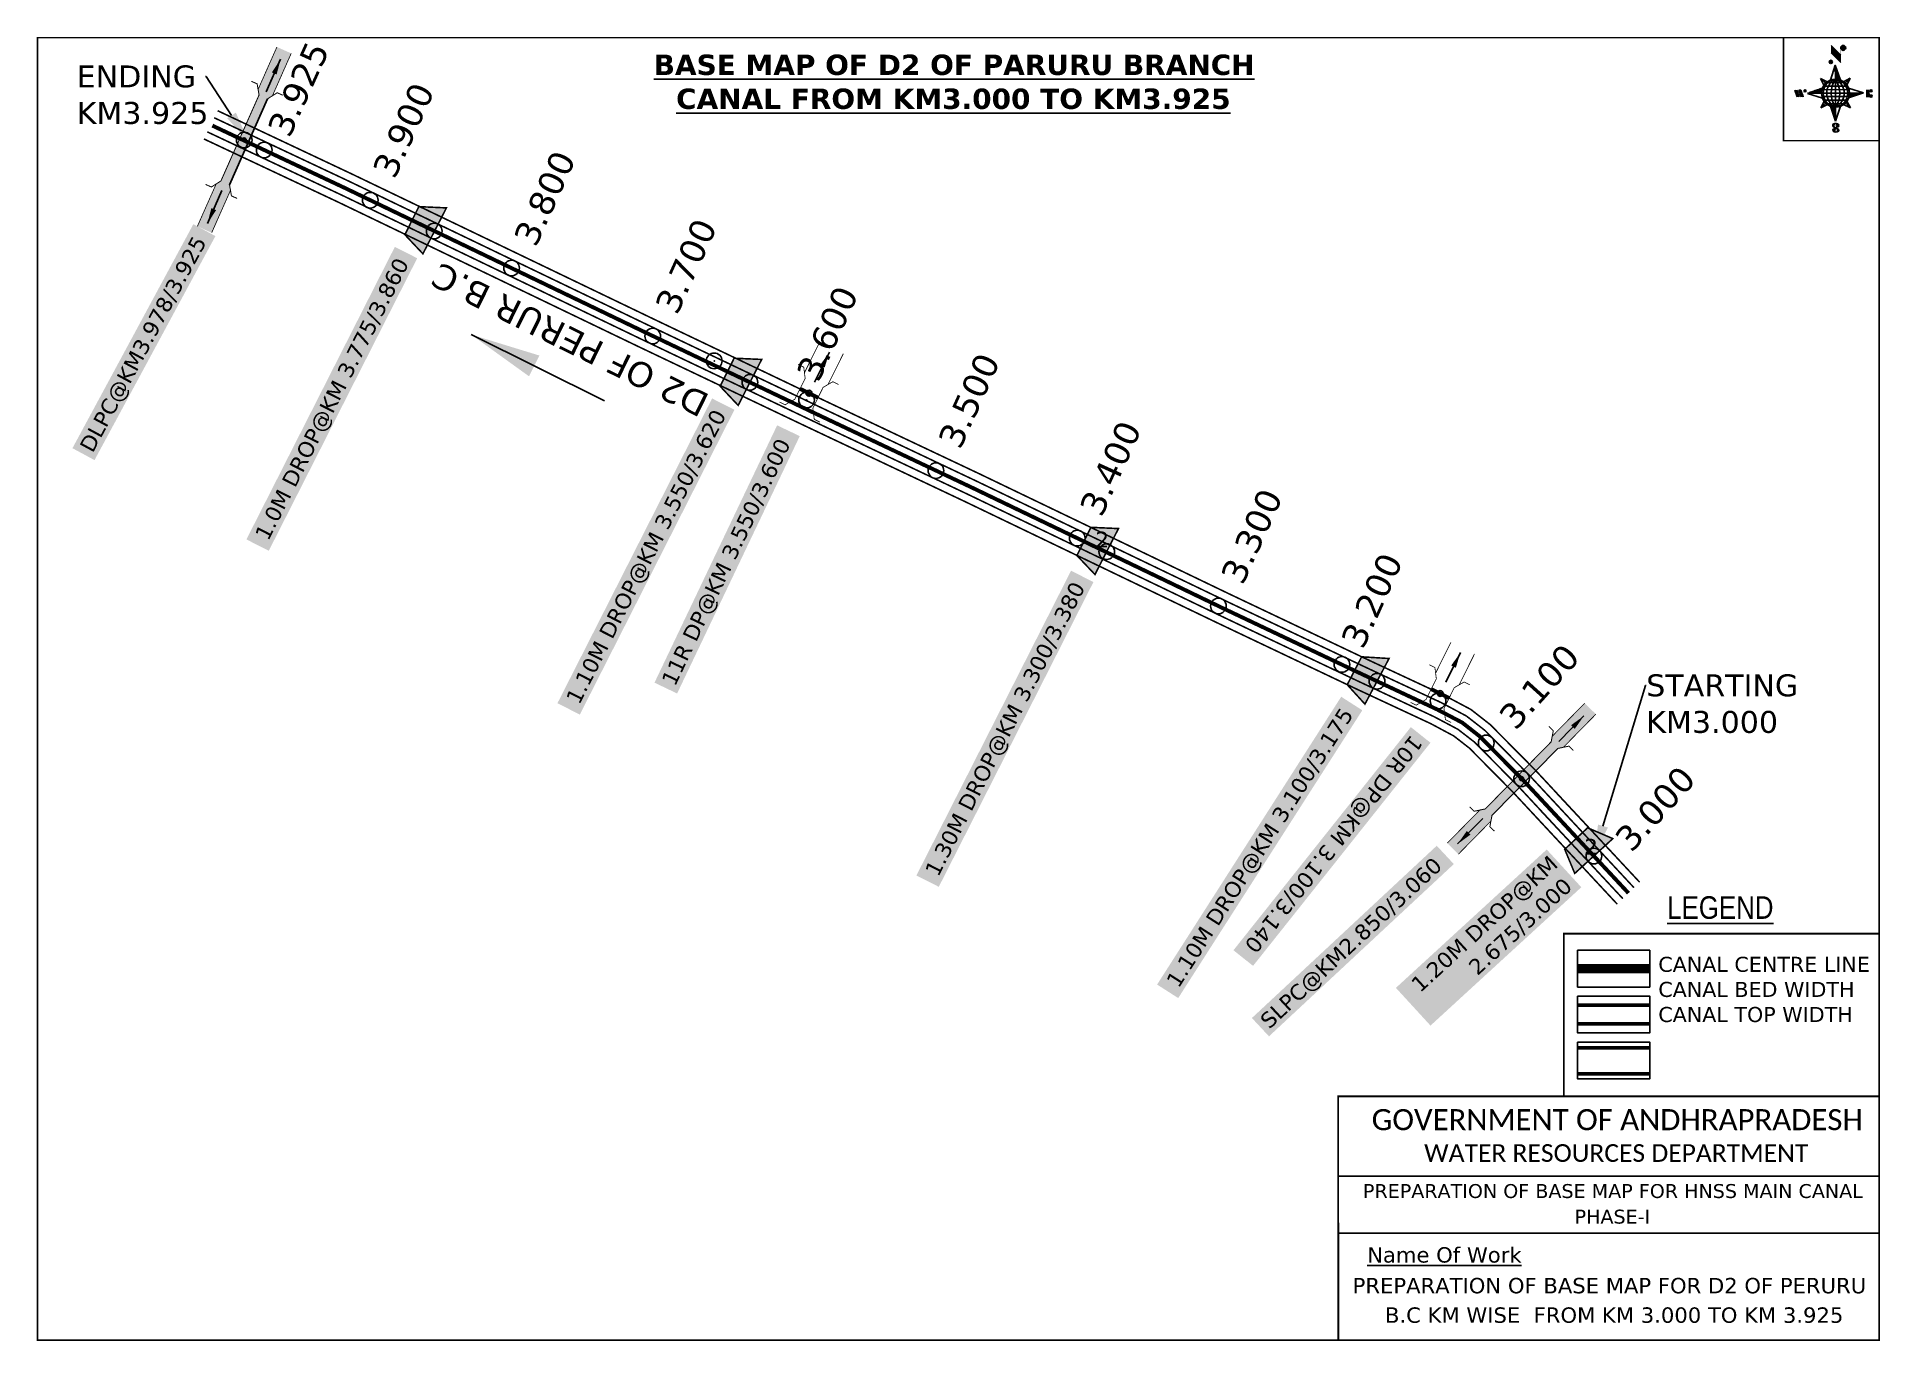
# Model space of a CAD drawing. Header units: inches. Extents: x 736763 to 742101, y 1627622 to 1628798.
# Drawn here: x 736763 to 737939, y 1627821 to 1628653 of the extents above.
import ezdxf
from ezdxf import colors
from ezdxf.entities.mleader import LeaderData, LeaderLine
from ezdxf.enums import TextEntityAlignment as Align
from ezdxf.math import Vec2, Vec3

# ---------------------------------------------------------------- set-up
doc = ezdxf.new("R2010")
doc.units = ezdxf.units.IN
doc.header["$MEASUREMENT"] = 0
doc.header["$PDMODE"] = 32
doc.header["$PDSIZE"] = 10
doc.linetypes.add('ACAD_ISO02W100', pattern=[15, 12, -3])
doc.linetypes.add('HIDDEN2', pattern=[0.1875, 0.125, -0.0625])
for name, color, linetype in [('AQUADUCT', 1, 'Continuous'), ('bord', 1, 'Continuous'), ('CANAL1', 1, 'Continuous'), ('CSMark', 72, 'Continuous'), ('DCBMS', 232, 'Continuous'), ('PAGE', 7, 'Continuous'), ('STRUCTURE', 5, 'Continuous'), ('TEXT', 7, 'Continuous'), ('VILLAGE STONES', 240, 'Continuous'), ('ZZZZ', 50, 'Continuous'), ('ZZZZZZZ', 50, 'Continuous')]:
    doc.layers.add(name, color=color, linetype=linetype)
doc.styles.add('ARIALN', font='ARIALN_1.TTF')
doc.styles.get("Standard").update_dxf_attribs({"font": 'verdana_0.ttf'})
doc.dimstyles.get("Standard").update_dxf_attribs({"dimtxt": 0.18, "dimasz": 0.18, "dimexe": 0.18, "dimexo": 0.0625, "dimgap": 0.09, "dimtad": 0, "dimtih": 1, "dimtoh": 1, "dimdec": 4, "dimzin": 0, "dimdsep": 46, "dimtxsty": 'Standard', "dimcen": 0.09, "dimadec": 0, "dimazin": 0, "dimtfac": 1, "dimtdec": 4, "dimtofl": 0, "dimtmove": 0, "dimatfit": 3, "dimfxl": 0, "dimtolj": 1, "dimtzin": 0, "dimarcsym": 0})
pattern_1 = [(267.297113149, (-8720374.938, 50637915.138), (10.5367255337, -0.497431438), [])]
pattern_2 = [(357.297113149, (-8720374.938, 50637915.138), (0.497431438, 10.5367255337), [])]

# ---------------------------------------------------------------- blocks, each defined once
blk = doc.blocks.new('*X17')
at = {"color": 0, "linetype": 'Continuous'}
for p, q in [((6321.6, 240.5), (6322.3, 241.2)), ((6321.6, 240.3), (6322.3, 241)), ((6321.6, 240.1), (6322.3, 240.8)), ((6321.6, 239.9), (6322.4, 240.7)), ((6321.6, 239.8), (6322.4, 240.6)), ((6321.6, 239.6), (6322.5, 240.5)), ((6321.6, 239.4), (6322.5, 240.3)), ((6321.6, 239.2), (6322.6, 240.2)), ((6321.7, 239.1), (6322.6, 240.1)), ((6321.8, 240.8), (6322.4, 241.4)), ((6321.8, 239), (6322.7, 240)), ((6321.8, 239), (6322.8, 239.9)), ((6321.9, 238.9), (6322.9, 239.8)), ((6322, 238.8), (6323, 239.7)), ((6322.1, 241.3), (6322.4, 241.6)), ((6322.1, 238.7), (6323.1, 239.6)), ((6322.2, 238.6), (6323.1, 239.6)), ((6322.3, 238.5), (6323.2, 239.5)), ((6322.4, 238.5), (6323.3, 239.4)), ((6322.5, 238.4), (6323.4, 239.3)), ((6322.7, 238.4), (6323.6, 239.3)), ((6322.8, 238.3), (6323.7, 239.2)), ((6322.9, 238.3), (6323.8, 239.1)), ((6323.1, 238.2), (6323.9, 239.1)), ((6323.2, 238.2), (6324, 239)), ((6323.3, 238.2), (6324.2, 239)), ((6323.5, 238.1), (6324.3, 238.9)), ((6323.7, 238.1), (6324.4, 238.9)), ((6323.8, 238.1), (6324.6, 238.8)), ((6324.1, 238.2), (6324.7, 238.8)), ((6324.3, 238.3), (6324.9, 238.8)), ((6324.6, 238.3), (6325.1, 238.8)), ((6324.8, 238.4), (6325.2, 238.8)), ((6325.1, 238.5), (6325.4, 238.8)), ((6325.4, 238.6), (6325.6, 238.8))]:
    blk.add_line(p, q, dxfattribs=at)
blk = doc.blocks.new('*X16')
at = {"color": 0, "linetype": 'Continuous'}
for p, q in [((6324.4, 240.3), (6324.5, 240.4)), ((6324.6, 240.3), (6324.8, 240.5)), ((6324.7, 240.2), (6325, 240.5)), ((6324.8, 240.2), (6325.2, 240.6)), ((6325, 240.1), (6325.5, 240.6)), ((6325.1, 240.1), (6325.6, 240.6)), ((6325.2, 240), (6325.8, 240.6)), ((6325.3, 240), (6326, 240.6)), ((6325.4, 239.9), (6326.1, 240.6)), ((6325.5, 239.8), (6326.2, 240.5)), ((6325.6, 239.8), (6326.3, 240.5)), ((6325.7, 239.7), (6326.5, 240.4)), ((6325.9, 239.6), (6326.6, 240.3)), ((6326, 239.5), (6326.7, 240.3)), ((6326, 239.4), (6326.8, 240.2)), ((6326.1, 239.3), (6327, 240.2)), ((6326.2, 239.3), (6327.1, 240.1)), ((6326.3, 239.2), (6327.1, 240)), ((6326.4, 239.1), (6327.2, 239.9)), ((6326.5, 239), (6327.3, 239.8)), ((6326.5, 238.9), (6327.4, 239.7)), ((6326.6, 238.8), (6327.5, 239.6)), ((6326.7, 238.7), (6327.5, 239.5)), ((6326.8, 238.6), (6327.6, 239.4)), ((6326.8, 238.5), (6327.7, 239.3)), ((6326.8, 236.5), (6327.4, 237)), ((6326.9, 238.3), (6327.8, 239.2)), ((6326.9, 238.2), (6327.9, 239.1)), ((6326.9, 236.8), (6327.6, 237.4)), ((6327, 238.1), (6327.8, 239)), ((6327, 237.9), (6327.8, 238.8)), ((6327, 237.8), (6327.8, 238.6)), ((6327, 237.6), (6327.8, 238.4)), ((6327, 237.4), (6327.8, 238.2)), ((6327, 237.3), (6327.8, 238)), ((6327, 237.1), (6327.8, 237.9))]:
    blk.add_line(p, q, dxfattribs=at)
blk = doc.blocks.new('H')
at = {"layer": 'bord', "extrusion": (0.000427885, 0.004792, 0.999988)}
h = blk.add_hatch(dxfattribs=at)
h.set_pattern_fill('LINE', color=8, scale=84.387686, angle=-2.7029, style=0)
h.set_pattern_definition(pattern_2)
h.paths.add_polyline_path([(-492, 786, -0.090992), (-448, 775), (-486, 912)])
h = blk.add_hatch(dxfattribs=at)
h.set_pattern_fill('LINE', color=8, scale=84.387686, angle=-92.7029, style=0)
h.set_pattern_definition(pattern_1)
h.paths.add_polyline_path([(-625, 665, -0.090992), (-615, 710), (-751, 671)])
h = blk.add_hatch(dxfattribs=at)
h.set_pattern_fill('LINE', color=8, scale=84.387686, angle=-2.7029, style=0)
h.set_pattern_definition(pattern_2)
h.paths.add_polyline_path([(-504, 533, -0.090992), (-549, 543), (-510, 406)])
h = blk.add_hatch(dxfattribs=at)
h.set_pattern_fill('LINE', color=8, scale=84.387686, angle=-92.7029, style=0)
h.set_pattern_definition(pattern_1)
h.paths.add_polyline_path([(-246, 647), (-372, 653, -0.090992), (-382, 609)])
for p, q in [((-519, 1020, -1217), (-435, 927, -1216)), ((-516, 1087, -1217), (-432, 994, -1217)), ((-538, 774, -1216), (-487, 906, -1216)), ((-487, 906, -1216), (-493, 780, -1216)), ((-487, 906, -1216), (-448, 769, -1216)), ((-865, 701, -1215), (-847, 638, -1215)), ((-847, 700, -1215), (-829, 637, -1215)), ((-829, 699, -1215), (-811, 636, -1215)), ((-829, 699, -1215), (-811, 698, -1215)), ((-811, 698, -1215), (-794, 635, -1215)), ((-752, 665, -1215), (-615, 704, -1215)), ((-627, 794, -1216), (-567, 760, -1216)), ((-627, 794, -1216), (-584, 747, -1215)), ((-599, 731, -1215), (-627, 794, -1216)), ((-421, 753, -1216), (-359, 781, -1216)), ((-359, 781, -1216), (-405, 739, -1216)), ((-359, 781, -1216), (-392, 721, -1215)), ((-379, 693, -1215), (-246, 641, -1215)), ((-213, 669, -1215), (-217, 601, -1215)), ((-752, 665, -1215), (-625, 659, -1215)), ((-619, 614, -1215), (-752, 665, -1215)), ((-639, 526, -1214), (-606, 585, -1215)), ((-639, 526, -1214), (-593, 568, -1215)), ((-577, 553, -1215), (-639, 526, -1214)), ((-511, 400, -1214), (-549, 537, -1214)), ((-460, 533, -1215), (-511, 400, -1214)), ((-505, 527, -1214), (-511, 400, -1214)), ((-371, 513, -1214), (-431, 546, -1215)), ((-371, 513, -1214), (-414, 560, -1215)), ((-399, 576, -1215), (-371, 513, -1214)), ((-246, 641, -1215), (-383, 603, -1215)), ((-373, 647, -1215), (-246, 641, -1215)), ((-197, 600, -1215), (-194, 668, -1215))]:
    blk.add_line(p, q, dxfattribs=at)
at = {"layer": 'bord', "color": 8, "linetype": 'ByBlock', "extrusion": (0.000427885, 0.004792, 0.999988)}
for p, q in [((-375, 679, -1215), (-620, 691, -1215)), ((-386, 711, -1215), (-605, 722, -1215)), ((-411, 744, -1216), (-578, 752, -1216)), ((-493, 780, -1216), (-505, 527, -1214)), ((-373, 647, -1215), (-625, 659, -1215)), ((-378, 616, -1215), (-623, 628, -1215)), ((-392, 585, -1215), (-611, 595, -1215)), ((-420, 555, -1215), (-587, 562, -1215))]:
    blk.add_line(p, q, dxfattribs=at)
at = {"layer": 'bord', "extrusion": (0.000427885, 0.004792, 0.999988), "elevation": -1212}
for points, const_width in [([(-522, 960), (-516, 1093)], 1.61), ([(-434, 933), (-428, 1066)], 1.61), ([(-870, 707), (-846, 706)], 0.642), ([(-829, 643), (-821, 678)], 0.642), ([(-793, 641), (-782, 694)], 0.642), ([(-223, 676), (-174, 673)], 0.706), ([(-829, 643), (-855, 644)], 0.642), ([(-811, 642), (-784, 641)], 0.642), ([(-177, 605), (-226, 607)], 0.706), ([(-195, 645), (-185, 644)], 0.706)]:
    blk.add_lwpolyline(points, dxfattribs=dict(at, const_width=const_width))
for points, const_width in [([(-414, 1073, 1), (-398, 1058, 1)], 22.3), ([(-530, 950, 1), (-520, 939, 1)], 14.8), ([(-776, 697, 1), (-769, 690, 1)], 8.9), ([(-180, 618, 1), (-173, 611, 1)], 9.79), ([(-178, 667, 1), (-171, 660, 1)], 9.79), ([(-490, 362, 1), (-498, 369, 1)], 11.1), ([(-525, 322, 1), (-533, 329, 1)], 11.1)]:
    blk.add_lwpolyline(points, format="xyb", close=True, dxfattribs=dict(at, const_width=const_width))
for points in [[(-537, 317), (-531, 310), (-520, 307), (-505, 307), (-494, 310), (-486, 318), (-487, 326), (-491, 333), (-494, 336), (-503, 341), (-522, 347), (-530, 352), (-534, 355), (-537, 363), (-537, 373), (-530, 381), (-520, 384), (-504, 384), (-493, 380), (-487, 373)], [(-522, 348), (-526, 354), (-528, 361), (-528, 371), (-526, 375), (-521, 381), (-515, 384)], [(-505, 307), (-499, 312), (-497, 319), (-497, 327), (-501, 335), (-509, 343)]]:
    blk.add_lwpolyline(points, dxfattribs=at)
at = {"layer": 'bord', "extrusion": (0.000427885, 0.004792, 0.999988)}
for centre, radius in [((-406, 1065, -1212), 22.3), ((-525, 944, -1212), 14.8), ((-773, 694, -1212), 8.9), ((-498, 659, -1212), 127), ((-177, 615, -1212), 9.79), ((-174, 663, -1212), 9.79), ((-494, 365, -1212), 11.1), ((-529, 325, -1212), 11.1)]:
    blk.add_circle(centre, radius, dxfattribs=at)
at = {"layer": 'bord', "color": 8, "linetype": 'ByBlock', "extrusion": (0.000427885, 0.004792, 0.999988)}
for centre, radius, start, end in [((-482, 658, -1212), 128, 94.9254, 259.6691), ((-437, 656, -1212), 141, 113.2864, 241.308), ((-316, 651, -1212), 222, 142.5892, 212.0053), ((-560, 662, -1212), 141, 293.2864, 61.308), ((-681, 668, -1212), 222, 322.5892, 32.0053), ((-515, 660, -1212), 128, 274.9254, 79.6691)]:
    blk.add_arc(centre, radius, start, end, dxfattribs=at)
at = {"layer": 'bord', "extrusion": (0.000427885, 0.004792, 0.999988)}
for points in [[(-516, 1093, -1212), (-431, 1000, -1212), (-519, 1026, -1212), (-434, 933, -1212)], [(-864, 707, -1212), (-846, 706, -1212), (-846, 644, -1212), (-829, 643, -1212)], [(-829, 705, -1212), (-811, 704, -1212), (-811, 642, -1212), (-793, 641, -1212)], [(-193, 674, -1212), (-197, 606, -1212), (-213, 675, -1212), (-216, 607, -1212)]]:
    blk.add_solid(points, dxfattribs=at)
at = {"layer": 'bord', "extrusion": (0.000427885, 0.004792, 0.999988), "xscale": 7.977342409717546, "yscale": 7.977342408231451, "zscale": 7.977342408476333, "rotation": 138.0840426661453}
for name, p in [('*X16', (38301, -31929, -1212)), ('*X17', (38314, -31951, -1212))]:
    blk.add_blockref(name, p, dxfattribs=at)
blk = doc.blocks.new('SLB')
at = {"layer": 'STRUCTURE'}
h = blk.add_hatch(dxfattribs=at)
h.set_pattern_fill('DOTS', color=6, scale=20, angle=320.3722, style=0)
h.set_pattern_definition([(320.372247934, (-159.4327, -72.9564), (1.2786241598, 0.5641323054), [0, -1.25])])
h.paths.add_polyline_path([(769699.5, 1706871.1), (769699.5, 1706861.1), (769729.1, 1706861.1), (769732.1, 1706863.1), (769792.1, 1706863.1), (769795.1, 1706861.1), (769824.7, 1706861.1), (769824.7, 1706871.1), (769795.1, 1706871.1), (769792.1, 1706869.1), (769732.1, 1706869.1), (769729.1, 1706871.1)])
at = {"layer": 'STRUCTURE', "color": 6, "linetype": 'ACAD_ISO02W100', "ltscale": 0.5, "const_width": 0.5}
for points in [[(769699.5, 1706871.1), (769729.1, 1706871.1)], [(769795.1, 1706871.1), (769824.7, 1706871.1)], [(769699.5, 1706861.1), (769729.1, 1706861.1)], [(769795.1, 1706861.1), (769824.7, 1706861.1)]]:
    blk.add_lwpolyline(points, dxfattribs=at)
at = {"layer": 'STRUCTURE', "color": 6, "const_width": 0.628}
for points in [[(769726.1, 1706877.1), (769726.1, 1706873.1), (769732.1, 1706869.1), (769792.1, 1706869.1), (769798.1, 1706873.1), (769798.1, 1706877.1)], [(769726.1, 1706855.1), (769726.1, 1706859.1), (769732.1, 1706863.1), (769792.1, 1706863.1), (769798.1, 1706859.1), (769798.1, 1706855.1)]]:
    blk.add_lwpolyline(points, dxfattribs=at)
at = {"layer": 'STRUCTURE', "color": 6}
blk.add_lwpolyline([(769732.1, 1706863.1), (769792.1, 1706863.1)], dxfattribs=at)
blk.add_lwpolyline([(769732.1, 1706863.1), (769792.1, 1706863.1)], dxfattribs=at)
at = {"layer": 'STRUCTURE', "color": 0}
blk.add_circle((769762.1, 1706866.1), 1.24, dxfattribs=at)
for points in [[(769703.8, 1706866), (769726.7, 1706866)], [(769818.6, 1706865.8), (769795.7, 1706865.8)]]:
    blk.add_leader(points, dimstyle='Standard', override={"dimasz": 10, "dimgap": 0.09, "dimtad": 0}, dxfattribs=at)
blk = doc.blocks.new('OT')
at = {"layer": 'STRUCTURE', "color": 190}
for points, const_width in [([(769775.2, 1706601.8), (769775.2, 1706597.8), (769769.2, 1706593.8), (769761.8, 1706593.8), (769754.4, 1706593.8), (769748.4, 1706597.8), (769748.4, 1706601.8)], 0.5), ([(769751.4, 1706595.8), (769729.4, 1706595.8)], 0.5), ([(769761.8, 1706593.8), (769761.8, 1706581)], 2.5), ([(769751.4, 1706579), (769729.4, 1706579)], 0.5), ([(769748.4, 1706573), (769748.4, 1706577), (769754.4, 1706581), (769761.8, 1706581), (769761.8, 1706581), (769761.8, 1706581), (769769.2, 1706581), (769775.2, 1706577), (769775.2, 1706573)], 0.5)]:
    blk.add_lwpolyline(points, dxfattribs=dict(at, const_width=const_width))
at = {"layer": 'STRUCTURE', "color": 0}
blk.add_circle((769761.8, 1706587.4), 1.87, dxfattribs=at)
blk.add_leader([(769732.6, 1706587.4), (769753.8, 1706587.4)], dimstyle='Standard', override={"dimasz": 10, "dimgap": 0.09, "dimtad": 0}, dxfattribs=at)

msp = doc.modelspace()

# ---------------------------------------------------------------- hatches: boundary and pattern name
for points in [[(737024.1, 1628543.6), (737006.5, 1628544.4), (736997.6, 1628526.5), (737009.1, 1628514.3)], [(737225.3, 1628446.9), (737207.7, 1628447.7), (737198.8, 1628429.8), (737210.3, 1628417.6)], [(737453, 1628339), (737435.4, 1628339.8), (737426.5, 1628321.8), (737438, 1628309.7)], [(737625.7, 1628256.1), (737608.2, 1628257.2), (737599, 1628239.4), (737610.3, 1628227)], [(737768.5, 1628141.2), (737752.4, 1628148.1), (737737.8, 1628134.4), (737744.2, 1628119)], [(737768.5, 1628141.2), (737752.4, 1628148.1), (737737.8, 1628134.4), (737744.2, 1628119)]]:
    msp.add_hatch(color=1).paths.add_polyline_path(points)

# ---------------------------------------------------------------- linework, layer by layer
at = {"color": 3}
for p in [(736907.8, 1628580.5), (736975.5, 1628548.5), (737065.7, 1628505.2), (737155.8, 1628461.8), (737336.5, 1628376), (737426.7, 1628332.9), (737516.8, 1628289.6), (737595.6, 1628252.3), (737687.7, 1628202.2)]:
    msp.add_point(p, dxfattribs=at)
at = {"layer": 'CANAL1', "color": 200, "const_width": 1}
for points in [[(737785.6, 1628113.4), (737719.3, 1628184.6), (737690.3, 1628213.9), (737677.9, 1628223.6), (737661.1, 1628232.5), (737611.6, 1628255.6), (737523.1, 1628297.6), (737363.9, 1628374.1), (737264, 1628421.3), (737156.3, 1628472.7), (736963.8, 1628565.2), (736878.1, 1628605.6)], [(737771.3, 1628099.4), (737704.9, 1628170.7), (737677, 1628198.9), (737667, 1628206.7), (737652.2, 1628214.6), (737603.1, 1628237.5), (737514.5, 1628279.6), (737355.3, 1628356.1), (737255.5, 1628403.3), (737147.7, 1628454.6), (736955.2, 1628547.2), (736869.3, 1628587.6)], [(737785.6, 1628113.4), (737733.1, 1628169.7)], [(737771.3, 1628099.4), (737718.6, 1628156)]]:
    msp.add_lwpolyline(points, dxfattribs=at)
at = {"layer": 'CANAL1', "color": 5, "const_width": 1}
for points in [[(737774.9, 1628102.9), (737708.5, 1628174.2), (737680.3, 1628202.7), (737669.7, 1628210.9), (737654.4, 1628219), (737605.2, 1628242), (737516.6, 1628284.1), (737357.4, 1628360.6), (737257.6, 1628407.8), (737149.8, 1628459.2), (736957.4, 1628551.7), (736871.5, 1628592.1)], [(737782, 1628109.9), (737715.7, 1628181.1), (737686.9, 1628210.2), (737675.1, 1628219.4), (737658.9, 1628228), (737609.5, 1628251.1), (737520.9, 1628293.1), (737361.7, 1628369.6), (737261.9, 1628416.8), (737154.1, 1628468.2), (736961.7, 1628560.7), (736875.9, 1628601.1)], [(737024.1, 1628543.6), (737006.5, 1628544.4), (736997.6, 1628526.5), (737009.1, 1628514.3), (737024.1, 1628543.6)], [(737225.3, 1628446.9), (737207.7, 1628447.7), (737198.8, 1628429.8), (737210.3, 1628417.6), (737225.3, 1628446.9)], [(737453, 1628339), (737435.4, 1628339.8), (737426.5, 1628321.8), (737438, 1628309.7), (737453, 1628339)], [(737625.7, 1628256.1), (737608.2, 1628257.2), (737599, 1628239.4), (737610.3, 1628227), (737625.7, 1628256.1)], [(737774.9, 1628102.9), (737722.2, 1628159.4)], [(737782, 1628109.9), (737729.5, 1628166.3)], [(737768.5, 1628141.2), (737752.4, 1628148.1), (737737.8, 1628134.4), (737744.2, 1628119), (737768.5, 1628141.2)], [(737768.5, 1628141.2), (737752.4, 1628148.1), (737737.8, 1628134.4), (737744.2, 1628119), (737768.5, 1628141.2)]]:
    msp.add_lwpolyline(points, dxfattribs=at)
at = {"layer": 'CANAL1', "color": 1, "linetype": 'HIDDEN2', "ltscale": 100, "const_width": 2.5}
for points in [[(737493.9, 1628300.6), (737359.6, 1628365.1), (737259.8, 1628412.3), (737152, 1628463.7), (736959.5, 1628556.2), (736874.7, 1628596.1)], [(737778.5, 1628106.4), (737712.1, 1628177.6), (737683.6, 1628206.4), (737672.4, 1628215.2), (737656.6, 1628223.5), (737607.4, 1628246.6), (737518.8, 1628288.6), (737493.9, 1628300.6)], [(737778.5, 1628106.4), (737725.8, 1628162.9)]]:
    msp.add_lwpolyline(points, dxfattribs=at)
at = {"layer": 'CANAL1', "color": 1, "linetype": 'HIDDEN2', "ltscale": 100, "const_width": 6, "elevation": -0.4}
msp.add_lwpolyline([(737792.1, 1628058.2), (737746, 1628058.2)], dxfattribs=at)
at = {"layer": 'CANAL1', "color": 5, "const_width": 2.4, "elevation": -0.4}
for points in [[(737792.1, 1628035), (737746, 1628035)], [(737792.1, 1628023), (737746, 1628023)]]:
    msp.add_lwpolyline(points, dxfattribs=at)
at = {"layer": 'CANAL1', "color": 200, "const_width": 2.4, "elevation": -0.4}
for points in [[(737792.1, 1628007.7), (737746, 1628007.7)], [(737792.1, 1627991.2), (737746, 1627991.2)]]:
    msp.add_lwpolyline(points, dxfattribs=at)
at = {"layer": 'PAGE', "const_width": 1}
msp.add_lwpolyline([(736763.2, 1627821.2), (737938.5, 1627821.2), (737938.5, 1628652.2), (736763.2, 1628652.2), (736763.2, 1627821.2)], dxfattribs=at)
at = {"layer": 'PAGE'}
for points, const_width in [([(737938.5, 1628652.2), (737877.4, 1628652.2), (737877.4, 1628586.5), (737938.5, 1628586.5)], 1), ([(737938.5, 1627976.8), (737737.2, 1627976.8), (737737.2, 1628080.6), (737938.5, 1628080.6)], 1.2), ([(737593.2, 1627976.8), (737938.5, 1627976.8), (737938.5, 1627821.2), (737593.3, 1627821.2)], 1.2)]:
    msp.add_lwpolyline(points, close=True, dxfattribs=dict(at, const_width=const_width))
at = {"layer": 'PAGE', "elevation": -0.4}
for points in [[(737746, 1628070), (737792.1, 1628070), (737792.1, 1628046.5), (737746, 1628046.5)], [(737746, 1628040.7), (737792.1, 1628040.7), (737792.1, 1628017.2), (737746, 1628017.2)], [(737746, 1628011.4), (737792.1, 1628011.4), (737792.1, 1627987.9), (737746, 1627987.9)]]:
    msp.add_lwpolyline(points, close=True, dxfattribs=at)
at = {"layer": 'PAGE'}
for points in [[(737593.2, 1627925.9), (737938.5, 1627925.9)], [(737593.3, 1627889.5), (737938.5, 1627889.5)]]:
    msp.add_lwpolyline(points, dxfattribs=at)
at = {"layer": 'ZZZZZZZ'}
for p in [(736895.1, 1628586.9), (737016.3, 1628528.8, 2), (737195, 1628446, 2), (737217.8, 1628432.3), (737254, 1628421, 2), (737445.5, 1628324.3), (737618, 1628241.6), (737657, 1628229, 2), (737710.3, 1628179.4), (737756.4, 1628130.1), (737756.4, 1628130.1)]:
    msp.add_point(p, dxfattribs=at)

# ---------------------------------------------------------------- block references
at = {"layer": 'AQUADUCT', "color": 1, "xscale": 0.0703495379661093, "yscale": 0.07034953800030053, "zscale": 0.07034953795990817, "rotation": 3.078330607406165}
msp.add_blockref('H', (737948.1, 1628572.8, 85.4), dxfattribs=at)
at = {"layer": 'STRUCTURE', "color": 0}
for name, p, rotation in [('SLB', (1985019.5, 232839.5), 66.07856625993392), ('OT', (-449562.1, 3076333.4), 243.6186110785581), ('OT', (-449159.3, 3076141.8), 243.6186110785581), ('SLB', (1415942.2, -117079), 45.51123754600851)]:
    msp.add_blockref(name, p, dxfattribs=dict(at, rotation=rotation))

# ---------------------------------------------------------------- texts
at = {"layer": 'CSMark', "color": 1}
for s, rotation, p in [('3.925', 65.6445, (736916.6, 1628590.9)), ('3.900', 65.6445, (736983.7, 1628564.6)), ('3.800', 65.6445, (737073.8, 1628521.2)), ('3.700', 65.6445, (737164, 1628477.9)), ('3.600', 65.6445, (737254.2, 1628434.9)), ('3.500', 65.6445, (737344.6, 1628392.1)), ('3.400', 65.6445, (737434.9, 1628348.9)), ('3.300', 65.6445, (737525, 1628305.6)), ('3.200', 65.6445, (737601.7, 1628264.6)), ('3.100', 47.882, (737700.4, 1628215)), ('3.000', 47.882, (737774.4, 1628137.1)), ('3.000', 47.882, (737774.4, 1628137.1))]:
    msp.add_text(s, height=16, rotation=rotation, dxfattribs=at).set_placement(p, align=Align.MIDDLE_LEFT)
at = {"layer": 'PAGE', "extrusion": (0.000201441, 0.004807, 0.999988), "style": 'ARIALN'}
msp.add_text('%%ULEGEND', height=14.4, rotation=359.9999, dxfattribs=at).set_placement((737837.1, 1628077.7, 7974.6), align=Align.MIDDLE)
at = {"layer": 'PAGE', "extrusion": (0.000201441, 0.004807, 0.999988)}
for s, height, p in [('PREPARATION OF BASE MAP FOR HNSS MAIN CANAL', 8.878, (737609, 1627892.4, 7973.7)), ('%%UName Of Work', 9.822, (737611.7, 1627851.2, 7972.3))]:
    msp.add_text(s, height=height, rotation=359.9999, dxfattribs=at).set_placement(p)
for s, height, p in [('PHASE-I', 8.88, (737768.2, 1627880.5, 7973.6)), ('PREPARATION OF BASE MAP FOR D2 OF PERURU', 9.822, (737766.3, 1627836.5, 7972.4)), (' B.C KM WISE  FROM KM 3.000 TO KM 3.925', 9.822, (737767.2, 1627817.7, 7972.4))]:
    msp.add_text(s, height=height, rotation=359.9999, dxfattribs=at).set_placement(p, align=Align.MIDDLE_CENTER)
at = {"layer": 'PAGE', "extrusion": (0.000201441, 0.004807, 0.999988), "attachment_point": 1, "text_direction": (1, -1e-06, -0.000201)}
for s, insert, char_height, width in [('CANAL CENTRE LINE CANAL BED WIDTH {\\H2.3741x; }CANAL TOP WIDTH{\\H1.9188x; }', (737797.5, 1628065.8, -0.4), 9.6, 168.926), ('\\pi3.5885;{\\fCalibri|b0|i0|c0|p34;\\H1.3333x;GOVERNMENT OF ANDHRAPRADESH\\P\\pi37.073;\\H0.83998x;WATER RESOURCES DEPARTMENT}', (737611, 1627968.6, -1.3), 10.059, 321.276)]:
    msp.add_mtext(s, dxfattribs=dict(at, insert=insert, char_height=char_height, width=width))
at = {"layer": 'STRUCTURE', "color": 5, "char_height": 10, "attachment_point": 1, "bg_fill": 1, "box_fill_scale": 1.3, "bg_fill_color": 7, "bg_fill_true_color": 16777215, "bg_fill_transparency": 4390977}
for s, insert, width, rotation in [('DLPC@KM3.978/3.925', (736789.5, 1628391.5), 156.426, 61.6348), ('\\pi1.967;1.0M DROP@KM 3.775/3.860', (736900.5, 1628333.4), 203.31, 63.0905), ('\\pi1.967;1.10M DROP@KM 3.550/3.620', (737099, 1628228.9), 212.054, 63.0905), ('11R DP@KM 3.550/3.600', (737160.9, 1628242.1), 175.889, 64.517), ('\\pi1.967;1.30M DROP@KM 3.300/3.380', (737328.1, 1628119), 212.054, 63.0905), ('\\pi1.967;1.10M DROP@KM 3.100/3.175', (737481.8, 1628049), 211.987, 57.3863), ('10R DP@KM 3.100/3.140', (737647.9, 1628201.9), 175.889, 231.5093), ('SLPC@KM2.850/3.060', (737542.4, 1628026.6), 155.231, 42.9751), ('\\pi5.9823;1.20M DROP@KM \\P\\pi40.375;2.675/3.000', (737634.3, 1628045.8), 124.592, 42.523)]:
    msp.add_mtext(s, dxfattribs=dict(at, insert=insert, width=width, rotation=rotation))
at = {"layer": 'TEXT', "color": 1, "insert": (737148.4, 1628641.4), "char_height": 13, "width": 395.395, "attachment_point": 1}
msp.add_mtext('\\pi7.9706;{\\fVerdana|b1|i0|c0|p34;\\LBASE MAP OF D2 OF PARURU BRANCH \\P\\pi22.276;CANAL FROM KM3.000 TO KM3.925}', dxfattribs=at)
at = {"layer": 'VILLAGE STONES', "color": 1}
msp.add_text('D2 OF PERUR B.C', height=16, rotation=153.7413, dxfattribs=at).set_placement((737193, 1628423.9))
at = {"layer": 'ZZZZ'}
for p in [(737447, 1628327, 2), (737759, 1628131, 2), (737759, 1628131, 2)]:
    msp.add_text('2', height=10, dxfattribs=at).set_placement(p, align=Align.RIGHT)

# ---------------------------------------------------------------- leaders
at = {"layer": 'CANAL1', "color": 1}
msp.add_leader([(737039.8, 1628462.8), (737125, 1628420.5)], dimstyle='Standard', override={"dimasz": 45, "dimtfill": 2, "dimtfillclr": 5}, dxfattribs=at)
at = {"layer": 'DCBMS', "color": 5}
ml = msp.add_multileader_mtext('Standard', dxfattribs=at)
ml.set_content('ENDING \\PKM3.925', color=5)
ml.set_leader_properties()
ml.build(insert=Vec2(0, 0))
ml.multileader.update_dxf_attribs({"dogleg_length": 0.36, "arrow_head_size": 20})
ctx = ml.context
ctx.base_point, ctx.char_height, ctx.arrow_head_size, ctx.landing_gap_size, ctx.plane_origin = Vec3(736788, 1628627.4), 14, 20, 0.09, Vec3(737741.8, 1628843.9)
notes = []
notes.append((ctx, [(0, (1, 1, 0), (736870.8, 1628627.4), (-1, 0), 0.36, [(0, [(736897.9, 1628585.8)], 0, [])])]))
ctx.mtext.insert, ctx.mtext.width, ctx.mtext.flow_direction = Vec3(736788.1, 1628634.5), 121.426, 5
ml = msp.add_multileader_mtext('Standard', dxfattribs=at)
ml.set_content('STARTING \\PKM3.000', color=5)
ml.set_leader_properties()
ml.build(insert=Vec2(0, 0))
ml.multileader.update_dxf_attribs({"dogleg_length": 0.36, "arrow_head_size": 20})
ctx = ml.context
ctx.base_point, ctx.char_height, ctx.arrow_head_size, ctx.landing_gap_size, ctx.plane_origin = Vec3(737789.8, 1628238.9), 14, 20, 0.09, Vec3(738754.2, 1628233.8)
notes.append((ctx, [(1, (1, 1, 0), (737789.4, 1628238.9), (1, 0), 0.36, [(0, [(737756.4, 1628130.1)], 0, [])])]))
ctx.mtext.insert, ctx.mtext.width, ctx.mtext.flow_direction = Vec3(737789.8, 1628246), 121.426, 5
for ctx, leaders in notes:
    for number, flags, end, landing, length, lines in leaders:
        leader = LeaderData()
        leader.index, (leader.has_last_leader_line, leader.has_dogleg_vector, leader.attachment_direction) = number, flags
        leader.last_leader_point, leader.dogleg_vector, leader.dogleg_length = Vec3(end), Vec3(landing), length
        for number, points, colour, breaks in lines:
            line = LeaderLine()
            line.index, line.vertices, line.color, line.breaks = number, Vec3.list(points), colors.encode_raw_color(colour), breaks
            leader.lines.append(line)
        ctx.leaders.append(leader)

doc.saveas('drawing.dxf')
